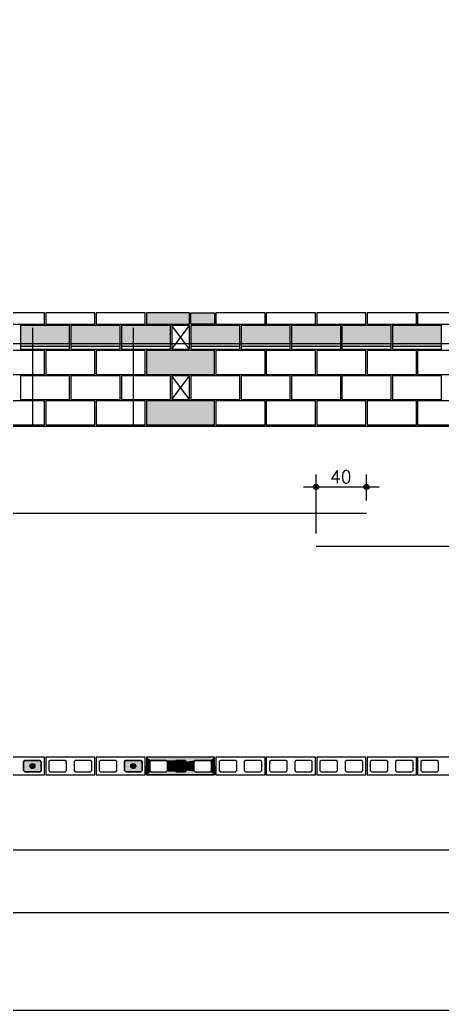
# Model space of a CAD drawing. Extents: x -1.9 to 86, y -1.6 to 61.
# Drawn here: x 16.19 to 22.89, y -1.55 to 14.19 of the extents above; entities that cross this region are included whole.
import ezdxf

# ---------------------------------------------------------------- set-up
doc = ezdxf.new("R2010")
doc.units = 0
doc.header["$MEASUREMENT"] = 0
doc.linetypes.add('HIDDEN', pattern=[9.525, 6.35, -3.175])
doc.layers.get('Defpoints').update_dxf_attribs({"linetype": 'CONTINUOUS'})
for name, color, linetype in [('ARQ_FOLHA', 7, 'CONTINUOUS'), ('PENA_01', 1, 'CONTINUOUS'), ('PENA_02', 2, 'CONTINUOUS'), ('PENA_03', 3, 'CONTINUOUS'), ('PENA_05', 5, 'CONTINUOUS'), ('PENA_09', 254, 'CONTINUOUS'), ('PENA_11', 252, 'CONTINUOUS'), ('PENA_19', 240, 'CONTINUOUS'), ('PENA_21', 100, 'CONTINUOUS'), ('PENA_23', 50, 'CONTINUOUS')]:
    doc.layers.add(name, color=color, linetype=linetype)
doc.styles.get("Standard").update_dxf_attribs({"font": 'ROMANS.SHX'})

msp = doc.modelspace()

# ---------------------------------------------------------------- linework, layer by layer
at = {"layer": 'ARQ_FOLHA', "color": 1}
for points in [[(0, 0), (84.1, 0), (84.1, 59.4), (0, 59.4)], [(2.5, 1), (83.1, 1), (83.1, 58.4), (2.5, 58.4)]]:
    msp.add_lwpolyline(points, close=True, dxfattribs=at)
at = {"layer": 'Defpoints', "color": 8, "linetype": 'HIDDEN', "ltscale": 100}
msp.add_lwpolyline([(-1.95, 60.95), (-1.95, -1.55), (86.05, -1.55), (86.05, 60.95)], close=True, dxfattribs=at)
at = {"layer": 'PENA_01', "linetype": 'Continuous'}
for p, q in [((16.203, 9.001), (16.983, 9.001)), ((17.003, 9.001), (17.783, 9.001)), ((17.803, 9.001), (18.583, 9.001)), ((18.903, 9.001), (19.683, 9.001)), ((19.703, 9.001), (20.483, 9.001)), ((20.503, 9.001), (21.283, 9.001)), ((21.303, 9.001), (22.083, 9.001)), ((22.103, 9.001), (22.883, 9.001)), ((20.893, 6.024), (20.893, 6.964)), ((21.693, 6.549), (21.693, 6.964)), ((20.693, 6.764), (21.893, 6.764))]:
    msp.add_line(p, q, dxfattribs=at)
for points in [[(16.253, 2.259), (16.273, 2.239), (16.513, 2.239), (16.533, 2.259), (16.533, 2.399), (16.513, 2.419), (16.273, 2.419), (16.253, 2.399), (16.253, 2.259)], [(16.653, 2.259), (16.673, 2.239), (16.913, 2.239), (16.933, 2.259), (16.933, 2.399), (16.913, 2.419), (16.673, 2.419), (16.653, 2.399), (16.653, 2.259)], [(17.053, 2.259), (17.073, 2.239), (17.313, 2.239), (17.333, 2.259), (17.333, 2.399), (17.313, 2.419), (17.073, 2.419), (17.053, 2.399), (17.053, 2.259)], [(17.453, 2.259), (17.473, 2.239), (17.713, 2.239), (17.733, 2.259), (17.733, 2.399), (17.713, 2.419), (17.473, 2.419), (17.453, 2.399), (17.453, 2.259)], [(17.853, 2.259), (17.873, 2.239), (18.113, 2.239), (18.133, 2.259), (18.133, 2.399), (18.113, 2.419), (17.873, 2.419), (17.853, 2.399), (17.853, 2.259)], [(18.253, 2.259), (18.273, 2.239), (18.513, 2.239), (18.533, 2.259), (18.533, 2.399), (18.513, 2.419), (18.273, 2.419), (18.253, 2.399), (18.253, 2.259)], [(18.653, 2.259), (18.673, 2.239), (18.813, 2.239), (18.833, 2.259), (18.833, 2.399), (18.813, 2.419), (18.673, 2.419), (18.653, 2.399), (18.653, 2.259)], [(18.953, 2.259), (18.973, 2.239), (19.213, 2.239), (19.233, 2.259), (19.233, 2.399), (19.213, 2.419), (18.973, 2.419), (18.953, 2.399), (18.953, 2.259)], [(19.633, 2.399), (19.613, 2.419), (19.373, 2.419), (19.353, 2.399), (19.353, 2.259), (19.373, 2.239), (19.613, 2.239), (19.633, 2.259), (19.633, 2.399)], [(20.033, 2.399), (20.013, 2.419), (19.773, 2.419), (19.753, 2.399), (19.753, 2.259), (19.773, 2.239), (20.013, 2.239), (20.033, 2.259), (20.033, 2.399)], [(20.433, 2.399), (20.413, 2.419), (20.173, 2.419), (20.153, 2.399), (20.153, 2.259), (20.173, 2.239), (20.413, 2.239), (20.433, 2.259), (20.433, 2.399)], [(20.833, 2.399), (20.813, 2.419), (20.573, 2.419), (20.553, 2.399), (20.553, 2.259), (20.573, 2.239), (20.813, 2.239), (20.833, 2.259), (20.833, 2.399)], [(21.233, 2.399), (21.213, 2.419), (20.973, 2.419), (20.953, 2.399), (20.953, 2.259), (20.973, 2.239), (21.213, 2.239), (21.233, 2.259), (21.233, 2.399)], [(21.633, 2.399), (21.613, 2.419), (21.373, 2.419), (21.353, 2.399), (21.353, 2.259), (21.373, 2.239), (21.613, 2.239), (21.633, 2.259), (21.633, 2.399)], [(22.033, 2.399), (22.013, 2.419), (21.773, 2.419), (21.753, 2.399), (21.753, 2.259), (21.773, 2.239), (22.013, 2.239), (22.033, 2.259), (22.033, 2.399)], [(22.433, 2.399), (22.413, 2.419), (22.173, 2.419), (22.153, 2.399), (22.153, 2.259), (22.173, 2.239), (22.413, 2.239), (22.433, 2.259), (22.433, 2.399)], [(22.833, 2.399), (22.813, 2.419), (22.573, 2.419), (22.553, 2.399), (22.553, 2.259), (22.573, 2.239), (22.813, 2.239), (22.833, 2.259), (22.833, 2.399)]]:
    msp.add_lwpolyline(points, dxfattribs=at)
at = {"layer": 'PENA_02', "linetype": 'Continuous'}
for p, q in [((18.883, 9.331), (18.603, 9.331)), ((18.603, 9.331), (18.603, 8.951)), ((18.883, 8.951), (18.883, 9.331)), ((18.603, 8.951), (18.883, 8.951)), ((18.883, 8.531), (18.603, 8.531)), ((18.603, 8.531), (18.603, 8.151)), ((18.883, 8.151), (18.883, 8.531)), ((18.603, 8.151), (18.883, 8.151)), ((7.703, 7.731), (34.883, 7.731)), ((19.283, 2.469), (18.203, 2.469)), ((18.203, 2.469), (18.203, 2.189)), ((19.283, 2.189), (19.283, 2.469)), ((18.203, 2.189), (19.283, 2.189))]:
    msp.add_line(p, q, dxfattribs=at)
for points in [[(15.803, 9.351), (16.583, 9.351), (16.583, 9.531), (15.803, 9.531), (15.803, 9.351)], [(16.603, 9.351), (17.383, 9.351), (17.383, 9.531), (16.603, 9.531), (16.603, 9.351)], [(17.403, 9.351), (18.183, 9.351), (18.183, 9.531), (17.403, 9.531), (17.403, 9.351)], [(18.203, 9.351), (18.883, 9.351), (18.883, 9.531), (18.203, 9.531), (18.203, 9.351)], [(19.283, 9.351), (18.903, 9.351), (18.903, 9.531), (19.283, 9.531), (19.283, 9.351)], [(19.303, 9.351), (20.083, 9.351), (20.083, 9.531), (19.303, 9.531), (19.303, 9.351)], [(20.103, 9.351), (20.883, 9.351), (20.883, 9.531), (20.103, 9.531), (20.103, 9.351)], [(20.903, 9.351), (21.683, 9.351), (21.683, 9.531), (20.903, 9.531), (20.903, 9.351)], [(21.703, 9.351), (22.483, 9.351), (22.483, 9.531), (21.703, 9.531), (21.703, 9.351)], [(22.503, 9.351), (23.283, 9.351), (23.283, 9.531), (22.503, 9.531), (22.503, 9.351)], [(16.203, 8.951), (16.983, 8.951), (16.983, 9.331), (16.203, 9.331), (16.203, 8.951)], [(17.003, 8.951), (17.783, 8.951), (17.783, 9.331), (17.003, 9.331), (17.003, 8.951)], [(17.803, 8.951), (18.583, 8.951), (18.583, 9.331), (17.803, 9.331), (17.803, 8.951)], [(18.903, 8.951), (19.683, 8.951), (19.683, 9.331), (18.903, 9.331), (18.903, 8.951)], [(19.703, 8.951), (20.483, 8.951), (20.483, 9.331), (19.703, 9.331), (19.703, 8.951)], [(20.503, 8.951), (21.283, 8.951), (21.283, 9.331), (20.503, 9.331), (20.503, 8.951)], [(21.303, 8.951), (22.083, 8.951), (22.083, 9.331), (21.303, 9.331), (21.303, 8.951)], [(22.103, 8.951), (22.883, 8.951), (22.883, 9.331), (22.103, 9.331), (22.103, 8.951)], [(15.803, 8.551), (16.583, 8.551), (16.583, 8.931), (15.803, 8.931), (15.803, 8.551)], [(16.603, 8.551), (17.383, 8.551), (17.383, 8.931), (16.603, 8.931), (16.603, 8.551)], [(17.403, 8.551), (18.183, 8.551), (18.183, 8.931), (17.403, 8.931), (17.403, 8.551)], [(18.203, 8.551), (19.283, 8.551), (19.283, 8.931), (18.203, 8.931), (18.203, 8.551)], [(19.303, 8.551), (20.083, 8.551), (20.083, 8.931), (19.303, 8.931), (19.303, 8.551)], [(20.103, 8.551), (20.883, 8.551), (20.883, 8.931), (20.103, 8.931), (20.103, 8.551)], [(20.903, 8.551), (21.683, 8.551), (21.683, 8.931), (20.903, 8.931), (20.903, 8.551)], [(21.703, 8.551), (22.483, 8.551), (22.483, 8.931), (21.703, 8.931), (21.703, 8.551)], [(22.503, 8.551), (23.283, 8.551), (23.283, 8.931), (22.503, 8.931), (22.503, 8.551)], [(16.203, 8.151), (16.983, 8.151), (16.983, 8.531), (16.203, 8.531), (16.203, 8.151)], [(17.003, 8.151), (17.783, 8.151), (17.783, 8.531), (17.003, 8.531), (17.003, 8.151)], [(17.803, 8.151), (18.583, 8.151), (18.583, 8.531), (17.803, 8.531), (17.803, 8.151)], [(18.903, 8.151), (19.683, 8.151), (19.683, 8.531), (18.903, 8.531), (18.903, 8.151)], [(19.703, 8.151), (20.483, 8.151), (20.483, 8.531), (19.703, 8.531), (19.703, 8.151)], [(20.503, 8.151), (21.283, 8.151), (21.283, 8.531), (20.503, 8.531), (20.503, 8.151)], [(21.303, 8.151), (22.083, 8.151), (22.083, 8.531), (21.303, 8.531), (21.303, 8.151)], [(22.103, 8.151), (22.883, 8.151), (22.883, 8.531), (22.103, 8.531), (22.103, 8.151)], [(15.803, 7.751), (16.583, 7.751), (16.583, 8.131), (15.803, 8.131), (15.803, 7.751)], [(16.603, 7.751), (17.383, 7.751), (17.383, 8.131), (16.603, 8.131), (16.603, 7.751)], [(17.403, 7.751), (18.183, 7.751), (18.183, 8.131), (17.403, 8.131), (17.403, 7.751)], [(18.203, 7.751), (19.283, 7.751), (19.283, 8.131), (18.203, 8.131), (18.203, 7.751)], [(19.303, 7.751), (20.083, 7.751), (20.083, 8.131), (19.303, 8.131), (19.303, 7.751)], [(20.103, 7.751), (20.883, 7.751), (20.883, 8.131), (20.103, 8.131), (20.103, 7.751)], [(20.903, 7.751), (21.683, 7.751), (21.683, 8.131), (20.903, 8.131), (20.903, 7.751)], [(21.703, 7.751), (22.483, 7.751), (22.483, 8.131), (21.703, 8.131), (21.703, 7.751)], [(22.503, 7.751), (23.283, 7.751), (23.283, 8.131), (22.503, 8.131), (22.503, 7.751)], [(15.803, 2.189), (16.583, 2.189), (16.583, 2.469), (15.803, 2.469), (15.803, 2.189)], [(16.603, 2.189), (17.383, 2.189), (17.383, 2.469), (16.603, 2.469), (16.603, 2.189)], [(17.403, 2.189), (18.183, 2.189), (18.183, 2.469), (17.403, 2.469), (17.403, 2.189)], [(20.083, 2.469), (19.303, 2.469), (19.303, 2.189), (20.083, 2.189), (20.083, 2.469)], [(20.883, 2.469), (20.103, 2.469), (20.103, 2.189), (20.883, 2.189), (20.883, 2.469)], [(21.683, 2.469), (20.903, 2.469), (20.903, 2.189), (21.683, 2.189), (21.683, 2.469)], [(22.483, 2.469), (21.703, 2.469), (21.703, 2.189), (22.483, 2.189), (22.483, 2.469)], [(23.283, 2.469), (22.503, 2.469), (22.503, 2.189), (23.283, 2.189), (23.283, 2.469)]]:
    msp.add_lwpolyline(points, dxfattribs=at)
for centre, radius in [((20.893, 6.764), 0.04), ((20.893, 6.764), 0.02), ((21.693, 6.764), 0.04), ((21.693, 6.764), 0.02)]:
    msp.add_circle(centre, radius, dxfattribs=at)
at = {"layer": 'PENA_03', "linetype": 'Continuous'}
for p, q in [((18.603, 8.951), (18.883, 9.331)), ((18.883, 8.951), (18.603, 9.331)), ((18.603, 8.151), (18.883, 8.531)), ((18.883, 8.151), (18.603, 8.531))]:
    msp.add_line(p, q, dxfattribs=at)
for points in [[(16.533, 2.259), (16.513, 2.239), (16.273, 2.239), (16.253, 2.259), (16.253, 2.399), (16.273, 2.419), (16.513, 2.419), (16.533, 2.399), (16.533, 2.259)], [(18.133, 2.259), (18.113, 2.239), (17.873, 2.239), (17.853, 2.259), (17.853, 2.399), (17.873, 2.419), (18.113, 2.419), (18.133, 2.399), (18.133, 2.259)], [(18.813, 2.419), (18.833, 2.399), (18.833, 2.259), (18.813, 2.239), (18.673, 2.239), (18.653, 2.259), (18.653, 2.399), (18.673, 2.419), (18.813, 2.419)]]:
    msp.add_lwpolyline(points, dxfattribs=at)
for centre in [(16.393, 2.329), (17.993, 2.329), (18.743, 2.329)]:
    msp.add_circle(centre, 0.04, dxfattribs=at)
for points in [[(16.433, 2.329), (16.373, 2.364), (16.355, 2.343)], [(16.433, 2.329), (16.4, 2.369), (16.373, 2.364)], [(16.433, 2.329), (16.423, 2.355), (16.4, 2.369)], [(18.033, 2.329), (17.973, 2.364), (17.955, 2.343)], [(18.033, 2.329), (18, 2.369), (17.973, 2.364)], [(18.033, 2.329), (18.023, 2.355), (18, 2.369)], [(18.783, 2.329), (18.723, 2.364), (18.705, 2.343)], [(18.783, 2.329), (18.75, 2.369), (18.723, 2.364)], [(18.783, 2.329), (18.773, 2.355), (18.75, 2.369)], [(16.433, 2.329), (16.355, 2.343), (16.355, 2.316)], [(16.433, 2.329), (16.355, 2.316), (16.373, 2.295)], [(16.433, 2.329), (16.373, 2.295), (16.4, 2.29)], [(16.433, 2.329), (16.4, 2.29), (16.423, 2.304)], [(16.433, 2.329), (16.423, 2.304), (16.433, 2.329)], [(18.033, 2.329), (17.955, 2.343), (17.955, 2.316)], [(18.033, 2.329), (17.955, 2.316), (17.973, 2.295)], [(18.033, 2.329), (17.973, 2.295), (18, 2.29)], [(18.033, 2.329), (18, 2.29), (18.023, 2.304)], [(18.033, 2.329), (18.023, 2.304), (18.033, 2.329)], [(18.783, 2.329), (18.705, 2.343), (18.705, 2.316)], [(18.783, 2.329), (18.705, 2.316), (18.723, 2.295)], [(18.783, 2.329), (18.723, 2.295), (18.75, 2.29)], [(18.783, 2.329), (18.75, 2.29), (18.773, 2.304)], [(18.783, 2.329), (18.773, 2.304), (18.783, 2.329)]]:
    msp.add_solid(points, dxfattribs=at)
at = {"layer": 'PENA_05', "linetype": 'Continuous'}
for p, q in [((7.808, 9.041), (21.698, 9.041)), ((20.869, 9.041), (34.759, 9.041)), ((7.803, 6.349), (21.693, 6.349)), ((20.893, 5.824), (34.783, 5.824))]:
    msp.add_line(p, q, dxfattribs=at)
for points in [[(16.393, 9.291), (16.393, 7.731)], [(17.993, 9.291), (17.993, 7.731)]]:
    msp.add_lwpolyline(points, dxfattribs=at)
at = {"layer": 'PENA_09', "linetype": 'Continuous'}
for points in [[(16.203, 9.001), (16.983, 9.001), (16.983, 9.331), (16.203, 9.331), (16.203, 9.001)], [(17.003, 9.001), (17.783, 9.001), (17.783, 9.331), (17.003, 9.331), (17.003, 9.001)], [(17.803, 9.001), (18.583, 9.001), (18.583, 9.331), (17.803, 9.331), (17.803, 9.001)], [(18.903, 9.001), (19.683, 9.001), (19.683, 9.331), (18.903, 9.331), (18.903, 9.001)], [(19.703, 9.001), (20.483, 9.001), (20.483, 9.331), (19.703, 9.331), (19.703, 9.001)], [(20.503, 9.001), (21.283, 9.001), (21.283, 9.331), (20.503, 9.331), (20.503, 9.001)], [(21.303, 9.001), (22.083, 9.001), (22.083, 9.331), (21.303, 9.331), (21.303, 9.001)], [(22.103, 9.001), (22.883, 9.001), (22.883, 9.331), (22.103, 9.331), (22.103, 9.001)]]:
    msp.add_lwpolyline(points, dxfattribs=at)
for points in [[(16.203, 9.001), (16.983, 9.001), (16.983, 9.331)], [(16.203, 9.001), (16.983, 9.331), (16.203, 9.331)], [(16.203, 9.001), (16.203, 9.331), (16.203, 9.001)], [(17.003, 9.001), (17.783, 9.001), (17.783, 9.331)], [(17.003, 9.001), (17.783, 9.331), (17.003, 9.331)], [(17.003, 9.001), (17.003, 9.331), (17.003, 9.001)], [(17.803, 9.001), (18.583, 9.001), (18.583, 9.331)], [(17.803, 9.001), (18.583, 9.331), (17.803, 9.331)], [(17.803, 9.001), (17.803, 9.331), (17.803, 9.001)], [(18.903, 9.001), (19.683, 9.001), (19.683, 9.331)], [(18.903, 9.001), (19.683, 9.331), (18.903, 9.331)], [(18.903, 9.001), (18.903, 9.331), (18.903, 9.001)], [(19.703, 9.001), (20.483, 9.001), (20.483, 9.331)], [(19.703, 9.001), (20.483, 9.331), (19.703, 9.331)], [(19.703, 9.001), (19.703, 9.331), (19.703, 9.001)], [(20.503, 9.001), (21.283, 9.001), (21.283, 9.331)], [(20.503, 9.001), (21.283, 9.331), (20.503, 9.331)], [(20.503, 9.001), (20.503, 9.331), (20.503, 9.001)], [(21.303, 9.001), (22.083, 9.001), (22.083, 9.331)], [(21.303, 9.001), (22.083, 9.331), (21.303, 9.331)], [(21.303, 9.001), (21.303, 9.331), (21.303, 9.001)], [(22.103, 9.001), (22.883, 9.001), (22.883, 9.331)], [(22.103, 9.001), (22.883, 9.331), (22.103, 9.331)], [(22.103, 9.001), (22.103, 9.331), (22.103, 9.001)]]:
    msp.add_solid(points, dxfattribs=at)
at = {"layer": 'PENA_11', "linetype": 'Continuous'}
for points in [[(16.533, 2.259), (16.253, 2.399), (16.273, 2.419)], [(16.533, 2.259), (16.253, 2.259), (16.253, 2.399)], [(16.533, 2.259), (16.273, 2.419), (16.513, 2.419)], [(16.533, 2.259), (16.513, 2.419), (16.533, 2.399)], [(16.533, 2.259), (16.533, 2.399), (16.533, 2.259)], [(18.133, 2.259), (17.853, 2.399), (17.873, 2.419)], [(18.133, 2.259), (17.853, 2.259), (17.853, 2.399)], [(18.133, 2.259), (17.873, 2.419), (18.113, 2.419)], [(18.133, 2.259), (18.113, 2.419), (18.133, 2.399)], [(18.133, 2.259), (18.133, 2.399), (18.133, 2.259)], [(18.813, 2.419), (18.673, 2.239), (18.653, 2.259)], [(18.813, 2.419), (18.653, 2.259), (18.653, 2.399)], [(18.813, 2.419), (18.653, 2.399), (18.673, 2.419)], [(18.813, 2.419), (18.813, 2.239), (18.673, 2.239)], [(18.813, 2.419), (18.673, 2.419), (18.813, 2.419)], [(18.813, 2.419), (18.833, 2.399), (18.833, 2.259)], [(18.813, 2.419), (18.833, 2.259), (18.813, 2.239)], [(16.533, 2.259), (16.273, 2.239), (16.253, 2.259)], [(16.533, 2.259), (16.513, 2.239), (16.273, 2.239)], [(18.133, 2.259), (17.873, 2.239), (17.853, 2.259)], [(18.133, 2.259), (18.113, 2.239), (17.873, 2.239)]]:
    msp.add_solid(points, dxfattribs=at)
at = {"layer": 'PENA_19', "linetype": 'Continuous'}
for points in [[(18.203, 8.551), (19.283, 8.551), (19.283, 8.931), (18.203, 8.931), (18.203, 8.551)], [(18.203, 7.751), (19.283, 7.751), (19.283, 8.131), (18.203, 8.131), (18.203, 7.751)], [(18.203, 2.329), (18.253, 2.329), (18.253, 2.399), (18.273, 2.419), (18.513, 2.419), (18.533, 2.399), (18.533, 2.329), (18.653, 2.329), (18.653, 2.399), (18.673, 2.419), (18.813, 2.419), (18.833, 2.399), (18.833, 2.329), (18.953, 2.329), (18.953, 2.399), (18.973, 2.419), (19.213, 2.419), (19.233, 2.399), (19.233, 2.329), (19.283, 2.329), (19.283, 2.469), (18.203, 2.469), (18.203, 2.329)], [(18.203, 2.329), (18.253, 2.329), (18.253, 2.259), (18.273, 2.239), (18.513, 2.239), (18.533, 2.259), (18.533, 2.329), (18.653, 2.329), (18.653, 2.259), (18.673, 2.239), (18.813, 2.239), (18.833, 2.259), (18.833, 2.329), (18.953, 2.329), (18.953, 2.259), (18.973, 2.239), (19.213, 2.239), (19.233, 2.259), (19.233, 2.329), (19.283, 2.329), (19.283, 2.189), (18.203, 2.189), (18.203, 2.329)]]:
    msp.add_lwpolyline(points, dxfattribs=at)
for points in [[(18.203, 8.551), (19.283, 8.551), (19.283, 8.931)], [(18.203, 8.551), (19.283, 8.931), (18.203, 8.931)], [(18.203, 8.551), (18.203, 8.931), (18.203, 8.551)], [(18.203, 7.751), (19.283, 7.751), (19.283, 8.131)], [(18.203, 7.751), (19.283, 8.131), (18.203, 8.131)], [(18.203, 7.751), (18.203, 8.131), (18.203, 7.751)], [(19.283, 2.469), (18.203, 2.469), (18.273, 2.419)], [(18.203, 2.469), (18.203, 2.329), (18.253, 2.329)], [(18.203, 2.469), (18.253, 2.329), (18.253, 2.399)], [(18.203, 2.469), (18.253, 2.399), (18.273, 2.419)], [(19.283, 2.469), (18.273, 2.419), (18.513, 2.419)], [(19.283, 2.469), (18.513, 2.419), (18.673, 2.419)], [(18.533, 2.399), (18.673, 2.419), (18.513, 2.419)], [(18.533, 2.399), (18.653, 2.399), (18.673, 2.419)], [(18.533, 2.399), (18.533, 2.329), (18.653, 2.329)], [(18.533, 2.399), (18.653, 2.329), (18.653, 2.399)], [(19.283, 2.469), (18.673, 2.419), (18.813, 2.419)], [(19.283, 2.469), (18.813, 2.419), (18.833, 2.399)], [(19.283, 2.469), (18.833, 2.399), (18.973, 2.419)], [(18.833, 2.399), (18.953, 2.399), (18.973, 2.419)], [(18.833, 2.399), (18.833, 2.329), (18.953, 2.329)], [(18.833, 2.399), (18.953, 2.329), (18.953, 2.399)], [(19.283, 2.469), (18.973, 2.419), (19.213, 2.419)], [(19.283, 2.469), (19.213, 2.419), (19.233, 2.399)], [(19.283, 2.469), (19.233, 2.399), (19.283, 2.329)], [(19.283, 2.329), (19.233, 2.399), (19.233, 2.329)], [(18.203, 2.189), (18.203, 2.329), (18.253, 2.329)], [(18.203, 2.189), (18.253, 2.329), (18.253, 2.259)], [(18.203, 2.189), (18.253, 2.259), (18.273, 2.239)], [(19.283, 2.189), (18.203, 2.189), (18.273, 2.239)], [(19.283, 2.189), (18.273, 2.239), (18.513, 2.239)], [(18.533, 2.259), (18.673, 2.239), (18.513, 2.239)], [(19.283, 2.189), (18.513, 2.239), (18.673, 2.239)], [(18.533, 2.259), (18.533, 2.329), (18.653, 2.329)], [(18.533, 2.259), (18.653, 2.329), (18.653, 2.259)], [(18.533, 2.259), (18.653, 2.259), (18.673, 2.239)], [(19.283, 2.189), (18.673, 2.239), (18.813, 2.239)], [(19.283, 2.189), (18.813, 2.239), (18.833, 2.259)], [(18.833, 2.259), (18.833, 2.329), (18.953, 2.329)], [(18.833, 2.259), (18.953, 2.329), (18.953, 2.259)], [(19.283, 2.189), (18.833, 2.259), (18.973, 2.239)], [(18.833, 2.259), (18.953, 2.259), (18.973, 2.239)], [(19.283, 2.189), (18.973, 2.239), (19.213, 2.239)], [(19.283, 2.189), (19.213, 2.239), (19.233, 2.259)], [(19.283, 2.189), (19.233, 2.259), (19.283, 2.329)], [(19.283, 2.329), (19.233, 2.259), (19.233, 2.329)]]:
    msp.add_solid(points, dxfattribs=at)
at = {"layer": 'PENA_21', "linetype": 'Continuous'}
msp.add_lwpolyline([(18.203, 9.351), (18.883, 9.351), (18.883, 9.531), (18.203, 9.531), (18.203, 9.351)], dxfattribs=at)
msp.add_lwpolyline([(18.203, 9.351), (18.883, 9.351), (18.883, 9.531), (18.203, 9.531), (18.203, 9.351)], dxfattribs=at)
for points in [[(18.203, 9.351), (18.883, 9.351), (18.883, 9.531)], [(18.203, 9.351), (18.883, 9.531), (18.203, 9.531)], [(18.203, 9.351), (18.203, 9.531), (18.203, 9.351)], [(18.203, 9.351), (18.883, 9.351), (18.883, 9.531)], [(18.203, 9.351), (18.883, 9.531), (18.203, 9.531)], [(18.203, 9.351), (18.203, 9.531), (18.203, 9.351)]]:
    msp.add_solid(points, dxfattribs=at)
at = {"layer": 'PENA_23', "linetype": 'Continuous'}
msp.add_lwpolyline([(19.283, 9.351), (18.903, 9.351), (18.903, 9.531), (19.283, 9.531), (19.283, 9.351)], dxfattribs=at)
msp.add_lwpolyline([(19.283, 9.351), (18.903, 9.351), (18.903, 9.531), (19.283, 9.531), (19.283, 9.351)], dxfattribs=at)
for points in [[(19.283, 9.351), (18.903, 9.351), (18.903, 9.531)], [(19.283, 9.351), (18.903, 9.531), (19.283, 9.531)], [(19.283, 9.351), (18.903, 9.351), (18.903, 9.531)], [(19.283, 9.351), (18.903, 9.531), (19.283, 9.531)], [(19.283, 9.351), (19.283, 9.531), (19.283, 9.351)], [(19.283, 9.351), (19.283, 9.531), (19.283, 9.351)]]:
    msp.add_solid(points, dxfattribs=at)

# ---------------------------------------------------------------- texts
at = {"layer": 'PENA_03', "linetype": 'Continuous'}
msp.add_text('40', height=0.2, dxfattribs=at).set_placement((21.113, 6.824))

doc.saveas('drawing.dxf')
